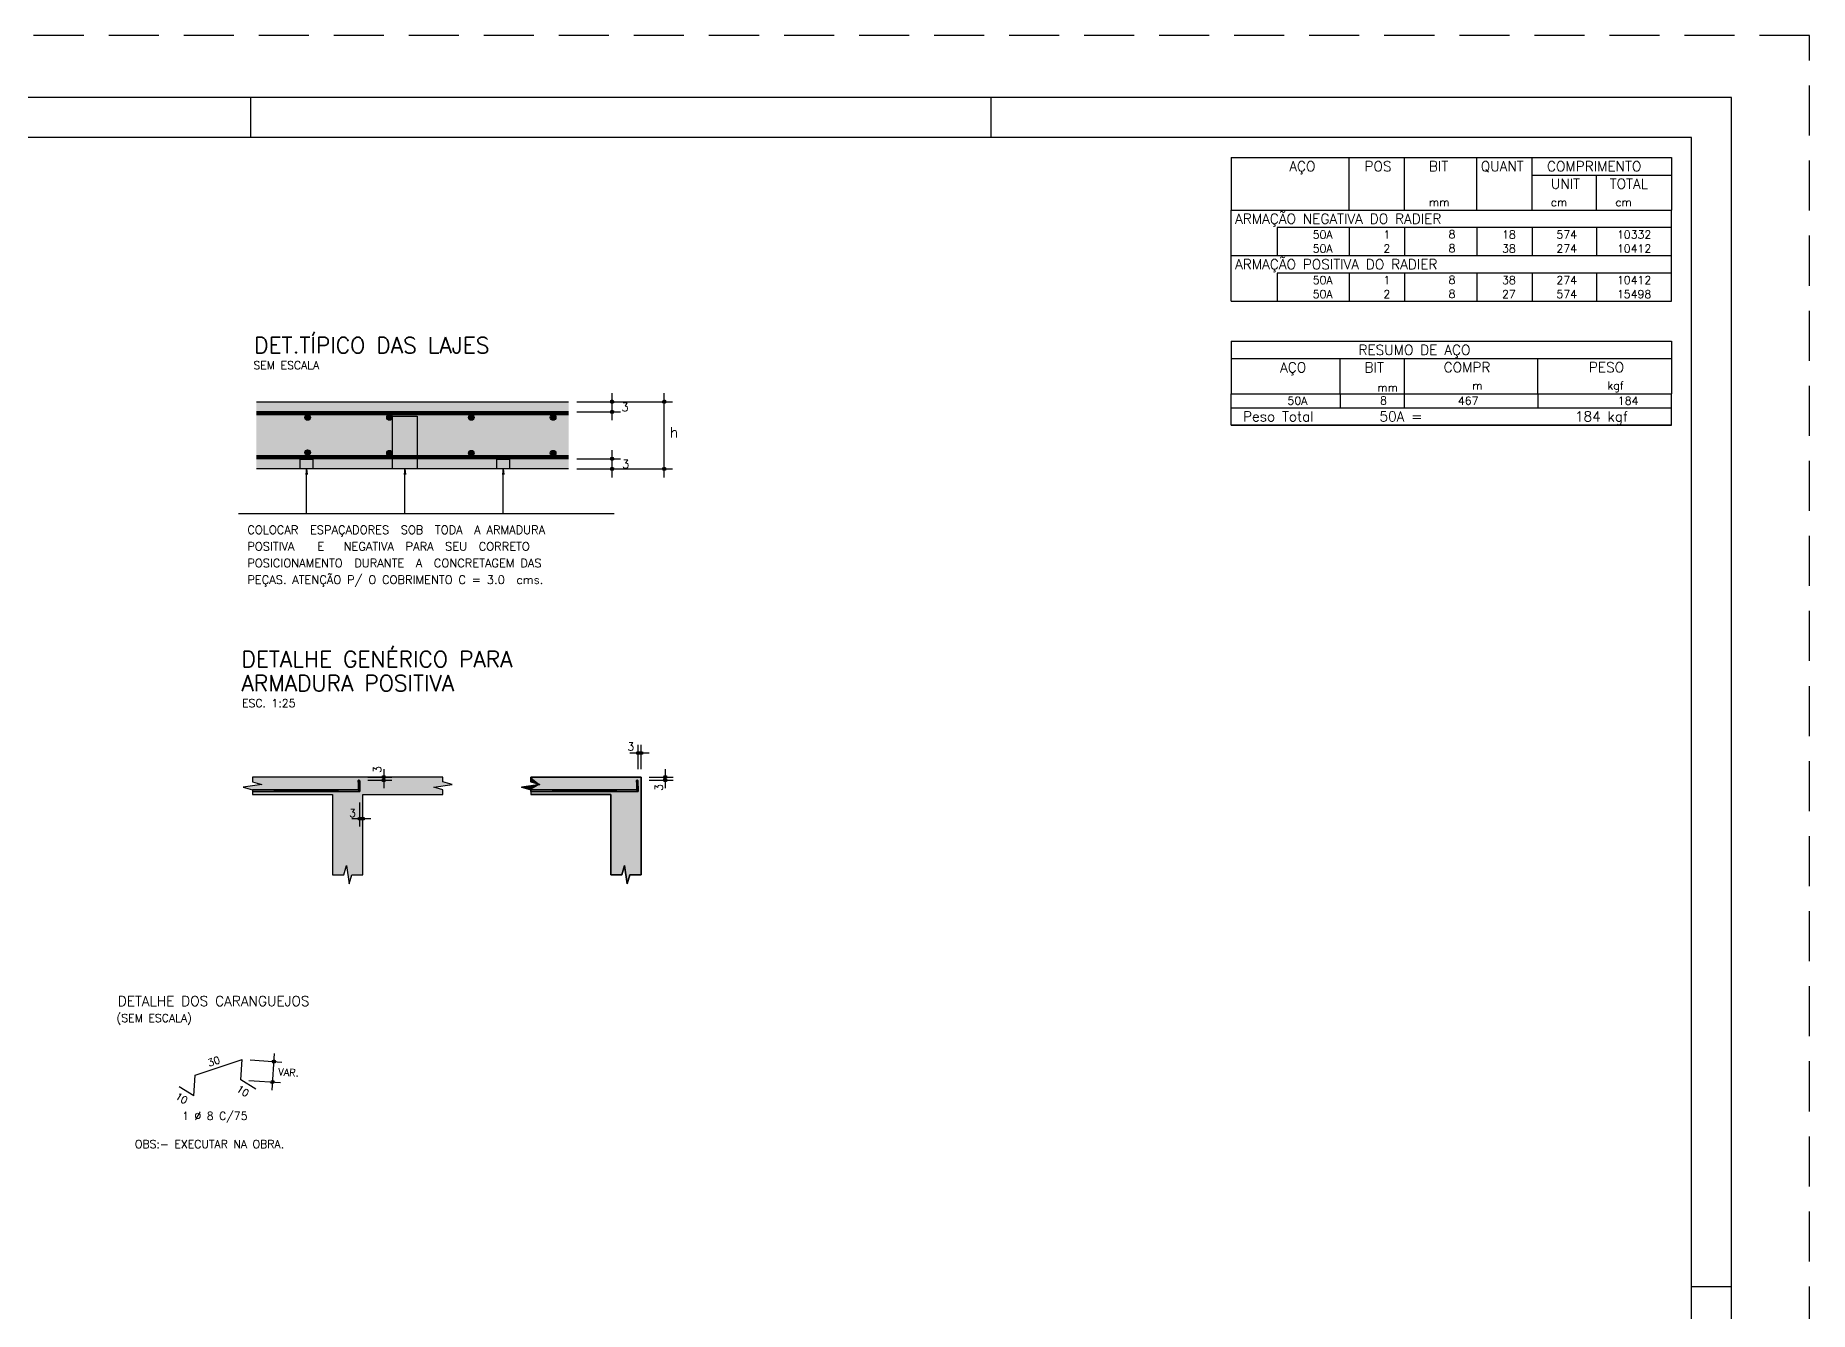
# Model space of a CAD drawing. Extents: x -1.9 to 86, y -1.6 to 60.9.
# Drawn here: x 41.72 to 86.05, y 29.07 to 60.95 of the extents above; entities that cross this region are included whole.
import ezdxf

# ---------------------------------------------------------------- set-up
doc = ezdxf.new("R2010")
doc.units = 0
doc.header["$LTSCALE"] = 0.5
doc.header["$MEASUREMENT"] = 0
doc.linetypes.add('HIDDEN', pattern=[0.375, 0.25, -0.125])
doc.layers.get('0').update_dxf_attribs({"linetype": 'CONTINUOUS'})
doc.layers.get('Defpoints').update_dxf_attribs({"linetype": 'CONTINUOUS'})
for name, color, linetype in [('ARQ_FOLHA', 7, 'CONTINUOUS'), ('PENA_01', 1, 'CONTINUOUS'), ('PENA_02', 2, 'CONTINUOUS'), ('PENA_03', 3, 'CONTINUOUS'), ('PENA_04', 4, 'CONTINUOUS'), ('PENA_05', 5, 'CONTINUOUS'), ('PENA_10', 253, 'CONTINUOUS')]:
    doc.layers.add(name, color=color, linetype=linetype)
doc.styles.get("Standard").update_dxf_attribs({"font": 'ROMANS.SHX'})

# ---------------------------------------------------------------- blocks, each defined once
blk = doc.blocks.new('FOLHA A1 - 841 X 594')
at = {"layer": 'ARQ_FOLHA', "color": 1}
for p, q in [((-370, 584), (-370, 594)), ((-185, 584), (-185, 594)), ((-10, 297), (0, 297))]:
    blk.add_line(p, q, dxfattribs=at)
for points in [[(-841, 0), (0, 0), (0, 594), (-841, 594)], [(-816, 10), (-10, 10), (-10, 584), (-816, 584)]]:
    blk.add_lwpolyline(points, close=True, dxfattribs=at)
at = {"layer": 'Defpoints', "color": 8, "linetype": 'HIDDEN', "ltscale": 100}
blk.add_lwpolyline([(-860.5, 609.5), (-860.5, -15.5), (19.5, -15.5), (19.5, 609.5)], close=True, dxfattribs=at)
blk = doc.blocks.new('*U24')
blk.add_blockref('FOLHA A1 - 841 X 594', (0, 0))

msp = doc.modelspace()

# ---------------------------------------------------------------- linework, layer by layer
at = {"layer": 'PENA_01', "linetype": 'Continuous'}
for p, q in [((56.12873, 51.33697), (56.12873, 52.01268)), ((57.43219, 49.91268), (57.43219, 52.01268)), ((55.25158, 51.80268), (56.33873, 51.80268)), ((55.25158, 51.54697), (56.33873, 51.54697)), ((55.46158, 51.80268), (57.64219, 51.80268)), ((56.12873, 49.91268), (56.12873, 50.58838)), ((55.25158, 50.37838), (56.33873, 50.37838)), ((55.25158, 50.12268), (56.33873, 50.12268)), ((55.46158, 50.12268), (57.64219, 50.12268)), ((56.57617, 43.02675), (57.05617, 43.02675)), ((56.77617, 42.62675), (56.77617, 43.22675)), ((56.85617, 42.62675), (56.85617, 43.22675)), ((50.42218, 42.62675), (50.42218, 42.14675)), ((57.45617, 42.62675), (57.45617, 42.14675)), ((50.02218, 42.42675), (50.62218, 42.42675)), ((50.02218, 42.34675), (50.62218, 42.34675)), ((57.05617, 42.42675), (57.65617, 42.42675)), ((57.05617, 42.34675), (57.65617, 42.34675)), ((49.82218, 41.18675), (49.82218, 41.78675)), ((49.90218, 41.18675), (49.90218, 41.78675)), ((49.62218, 41.38675), (50.10218, 41.38675)), ((47.63181, 34.60711), (47.69158, 35.51864)), ((47.08644, 35.35789), (47.87806, 35.30598)), ((47.05284, 34.8455), (47.84446, 34.79359))]:
    msp.add_line(p, q, dxfattribs=at)
for points in [[(48.49411, 49.00583), (48.49411, 50.12268), (48.51239, 49.98388), (48.49411, 50.12268), (48.47584, 49.98388)], [(50.95106, 49.00583), (50.95106, 50.12268), (50.96933, 49.98388), (50.95106, 50.12268), (50.93278, 49.98388)], [(53.408, 49.00583), (53.408, 50.12268), (53.42627, 49.98388), (53.408, 50.12268), (53.38973, 49.98388)]]:
    msp.add_lwpolyline(points, dxfattribs=at)
at = {"layer": 'PENA_02', "linetype": 'Continuous'}
for p, q in [((71.6, 57.9025), (71.6, 56.59)), ((71.6, 57.9025), (82.6, 57.9025)), ((74.55, 56.59), (74.55, 57.9025)), ((75.93, 56.59), (75.93, 57.9025)), ((77.74, 56.59), (77.74, 57.9025)), ((79.12, 56.59), (79.12, 57.9025)), ((82.6, 57.9025), (82.6, 56.59)), ((79.12, 57.465), (82.6, 57.465)), ((80.73, 56.59), (80.73, 57.465)), ((71.6, 56.59), (82.6, 56.59)), ((71.6, 56.1525), (71.6, 56.59)), ((71.6, 56.59), (82.6, 56.59)), ((82.6, 56.1525), (82.6, 56.59)), ((71.6, 55.8025), (71.6, 56.1525)), ((82.6, 56.1525), (72.75, 56.1525)), ((72.75, 56.1525), (72.75, 55.8025)), ((74.55, 56.1525), (74.55, 55.8025)), ((75.93, 56.1525), (75.93, 55.8025)), ((77.74, 56.1525), (77.74, 55.8025)), ((79.12, 56.1525), (79.12, 55.8025)), ((80.73, 56.1525), (80.73, 55.8025)), ((82.6, 55.8025), (82.6, 56.1525)), ((71.6, 55.4525), (71.6, 55.8025)), ((71.6, 55.015), (71.6, 55.4525)), ((71.6, 55.4525), (82.6, 55.4525)), ((72.75, 55.8025), (72.75, 55.4525)), ((74.55, 55.8025), (74.55, 55.4525)), ((75.93, 55.8025), (75.93, 55.4525)), ((77.74, 55.8025), (77.74, 55.4525)), ((79.12, 55.8025), (79.12, 55.4525)), ((80.73, 55.8025), (80.73, 55.4525)), ((82.6, 55.4525), (82.6, 55.8025)), ((82.6, 55.015), (82.6, 55.4525)), ((71.6, 54.665), (71.6, 55.015)), ((82.6, 55.015), (72.75, 55.015)), ((72.75, 55.015), (72.75, 54.665)), ((74.55, 55.015), (74.55, 54.665)), ((75.93, 55.015), (75.93, 54.665)), ((77.74, 55.015), (77.74, 54.665)), ((79.12, 55.015), (79.12, 54.665)), ((80.73, 55.015), (80.73, 54.665)), ((82.6, 54.665), (82.6, 55.015)), ((71.6, 54.315), (71.6, 54.665)), ((72.75, 54.665), (72.75, 54.315)), ((74.55, 54.665), (74.55, 54.315)), ((75.93, 54.665), (75.93, 54.315)), ((77.74, 54.665), (77.74, 54.315)), ((79.12, 54.665), (79.12, 54.315)), ((80.73, 54.665), (80.73, 54.315)), ((82.6, 54.315), (82.6, 54.665)), ((71.6, 54.315), (82.6, 54.315)), ((71.6, 53.315), (71.6, 52.0025)), ((71.6, 53.315), (82.6, 53.315)), ((82.6, 53.315), (82.6, 52.0025)), ((71.6, 52.8775), (82.6, 52.8775)), ((74.32, 52.0025), (74.32, 52.8775)), ((75.93, 52.0025), (75.93, 52.8775)), ((79.265, 52.0025), (79.265, 52.8775)), ((71.6, 52.0025), (82.6, 52.0025)), ((71.6, 51.6525), (71.6, 52.0025)), ((74.32, 52.0025), (74.32, 51.6525)), ((75.93, 51.6525), (75.93, 52.0025)), ((79.265, 52.0025), (79.265, 51.6525)), ((82.6, 51.6525), (82.6, 52.0025)), ((71.6, 51.6525), (82.6, 51.6525)), ((71.6, 51.215), (71.6, 51.6525)), ((71.6, 51.6525), (82.6, 51.6525)), ((82.6, 51.215), (82.6, 51.6525)), ((82.6, 51.215), (71.6, 51.215)), ((71.6, 51.215), (82.6, 51.215))]:
    msp.add_line(p, q, dxfattribs=at)
for centre, radius in [((56.12873, 51.80268), 0.042), ((56.12873, 51.54697), 0.042), ((56.12873, 51.80268), 0.021), ((56.12873, 51.54697), 0.021), ((57.43219, 51.80268), 0.042), ((57.43219, 51.80268), 0.021), ((56.12873, 50.37838), 0.042), ((56.12873, 50.12268), 0.042), ((56.12873, 50.37838), 0.021), ((56.12873, 50.12268), 0.021), ((57.43219, 50.12268), 0.042), ((57.43219, 50.12268), 0.021), ((56.77617, 43.02675), 0.04), ((56.77617, 43.02675), 0.02), ((56.85617, 43.02675), 0.04), ((56.85617, 43.02675), 0.02), ((50.42218, 42.42675), 0.04), ((50.42218, 42.34675), 0.04), ((50.42218, 42.42675), 0.02), ((50.42218, 42.34675), 0.02), ((57.45617, 42.42675), 0.04), ((57.45617, 42.34675), 0.04), ((57.45617, 42.42675), 0.02), ((57.45617, 42.34675), 0.02), ((49.82218, 41.38675), 0.04), ((49.82218, 41.38675), 0.02), ((49.90218, 41.38675), 0.04), ((49.90218, 41.38675), 0.02), ((47.67849, 35.31907), 0.04), ((47.67849, 35.31907), 0.02), ((47.64489, 34.80668), 0.04), ((47.64489, 34.80668), 0.02)]:
    msp.add_circle(centre, radius, dxfattribs=at)
at = {"layer": 'PENA_03', "linetype": 'Continuous'}
for p, q in [((47.24128, 51.80268), (55.04158, 51.80268)), ((55.04158, 51.54697), (47.24128, 51.54697)), ((55.04158, 51.53297), (47.24128, 51.53297)), ((55.04158, 51.51897), (47.24128, 51.51897)), ((55.04158, 51.50497), (47.24128, 51.50497)), ((55.04158, 51.49097), (47.24128, 51.49097)), ((55.04158, 51.47697), (47.24128, 51.47697)), ((48.45215, 51.39618), (48.53206, 51.4761)), ((48.46342, 51.36786), (48.5605, 51.46494)), ((48.46517, 51.44881), (48.47979, 51.46342)), ((48.48347, 51.3483), (48.58002, 51.44487)), ((50.49682, 51.39618), (50.57674, 51.4761)), ((50.50809, 51.36786), (50.60517, 51.46494)), ((50.50985, 51.44881), (50.52446, 51.46342)), ((50.52814, 51.3483), (50.6247, 51.44487)), ((52.5415, 51.39618), (52.62141, 51.4761)), ((52.55276, 51.36786), (52.64985, 51.46494)), ((52.55452, 51.44881), (52.56913, 51.46342)), ((52.57281, 51.3483), (52.66937, 51.44487)), ((54.58617, 51.39618), (54.66608, 51.4761)), ((54.59744, 51.36786), (54.69452, 51.46494)), ((54.59919, 51.44881), (54.61381, 51.46342)), ((54.61749, 51.3483), (54.71404, 51.44487)), ((48.51255, 51.33779), (48.59061, 51.41585)), ((50.55722, 51.33779), (50.63528, 51.41585)), ((52.60189, 51.33779), (52.67995, 51.41585)), ((54.64657, 51.33779), (54.72463, 51.41585)), ((48.45215, 50.51895), (48.53206, 50.59887)), ((48.46342, 50.49063), (48.5605, 50.58771)), ((48.46517, 50.57158), (48.47979, 50.58619)), ((48.48347, 50.47108), (48.58002, 50.56764)), ((48.51255, 50.46056), (48.59061, 50.53862)), ((50.49682, 50.5047), (50.57674, 50.58462)), ((50.50809, 50.47638), (50.60517, 50.57346)), ((50.50985, 50.55733), (50.52446, 50.57194)), ((50.52814, 50.45682), (50.6247, 50.55339)), ((52.5415, 50.5047), (52.62141, 50.58462)), ((52.55276, 50.47638), (52.64985, 50.57346)), ((52.55452, 50.55733), (52.56913, 50.57194)), ((52.57281, 50.45682), (52.66937, 50.55339)), ((54.58617, 50.5047), (54.66608, 50.58462)), ((54.59744, 50.47638), (54.69452, 50.57346)), ((54.59919, 50.55733), (54.61381, 50.57194)), ((54.61749, 50.45682), (54.71404, 50.55339)), ((55.04158, 50.44838), (47.24128, 50.44838)), ((55.04158, 50.43438), (47.24128, 50.43438)), ((55.04158, 50.42038), (47.24128, 50.42038)), ((55.04158, 50.40638), (47.24128, 50.40638)), ((55.04158, 50.39238), (47.24128, 50.39238)), ((55.04158, 50.37838), (47.24128, 50.37838)), ((55.04158, 50.12268), (47.24128, 50.12268)), ((50.55722, 50.44631), (50.63528, 50.52437)), ((52.60189, 50.44631), (52.67995, 50.52437)), ((54.64657, 50.44631), (54.72463, 50.52437)), ((46.78963, 49.00583), (56.18134, 49.00583)), ((49.78218, 42.3264), (49.78218, 42.1064)), ((49.82218, 42.0664), (49.82218, 42.3264)), ((56.73617, 42.3264), (56.73617, 42.1064)), ((56.85617, 42.42675), (56.77617, 42.42675)), ((56.77617, 42.42675), (56.77617, 42.42675)), ((56.77617, 42.0664), (56.77617, 42.3264)), ((56.85617, 42.42675), (56.85617, 42.34675)), ((56.85617, 42.42675), (56.85617, 42.42675)), ((56.85617, 42.42675), (56.85617, 42.42675)), ((56.85617, 42.34675), (56.85617, 42.34675)), ((47.14218, 42.10675), (47.14218, 42.06675)), ((49.78218, 42.1064), (47.14218, 42.10675)), ((47.14218, 42.06675), (49.82218, 42.0664)), ((48.38218, 42.06675), (48.38218, 42.06675)), ((56.73617, 42.1064), (54.09617, 42.10675)), ((54.09617, 42.10675), (54.09617, 41.98675)), ((54.09617, 42.10675), (54.09617, 41.98675)), ((54.09617, 42.10675), (54.09617, 41.98675)), ((54.09617, 42.10675), (54.09617, 41.98675)), ((54.09617, 42.10675), (54.09617, 41.98675)), ((54.09617, 42.10675), (54.09617, 41.98675)), ((54.09617, 42.10675), (54.09617, 41.98675)), ((54.09617, 42.10675), (54.09617, 41.98675)), ((54.09617, 42.10675), (54.09617, 41.98675)), ((54.09617, 42.10675), (54.09617, 41.98675)), ((54.09617, 42.10675), (54.09617, 41.98675)), ((54.09617, 42.10675), (54.09617, 41.98675)), ((54.09617, 42.06675), (56.77617, 42.0664))]:
    msp.add_line(p, q, dxfattribs=at)
for points in [[(50.64027, 51.43723), (51.26184, 51.43723), (51.26184, 50.12268), (50.64027, 50.12268), (50.64027, 51.43723)], [(48.33344, 50.36259), (48.65479, 50.36259), (48.65479, 50.12268), (48.33344, 50.12268), (48.33344, 50.36259)], [(53.24733, 50.36259), (53.56867, 50.36259), (53.56867, 50.12268), (53.24733, 50.12268), (53.24733, 50.36259)], [(49.90218, 41.98675), (51.90218, 41.98675), (51.90218, 42.10675), (51.67124, 42.17342), (52.13312, 42.24008), (51.90218, 42.30675), (51.90218, 42.42675), (47.14218, 42.42675), (47.14218, 42.30675), (47.37312, 42.24008), (46.91124, 42.17342), (47.14218, 42.10675), (47.14218, 41.98675), (49.14218, 41.98675), (49.14218, 39.98675), (49.42218, 39.98675), (49.48884, 40.21769), (49.55551, 39.75581), (49.62218, 39.98675), (49.90218, 39.98675), (49.90218, 41.98675)], [(49.82218, 42.0664), (49.82218, 42.3264), (49.82174, 42.33056), (49.82045, 42.33453), (49.81836, 42.33815), (49.81556, 42.34126), (49.81218, 42.34372), (49.80836, 42.34542), (49.80427, 42.34629), (49.80009, 42.34629), (49.796, 42.34542), (49.79218, 42.34372), (49.7888, 42.34126), (49.786, 42.33815), (49.78391, 42.33453), (49.78262, 42.33056), (49.78218, 42.3264), (49.78218, 42.1064), (47.14218, 42.10675), (47.14218, 42.06675), (49.82218, 42.0664)], [(49.82218, 42.0664), (49.78262, 42.33056), (49.78218, 42.3264), (49.82218, 42.0664)], [(49.82218, 42.0664), (49.78218, 42.3264), (49.78218, 42.1064), (49.82218, 42.0664)], [(49.82218, 42.0664), (49.78391, 42.33453), (49.78262, 42.33056), (49.82218, 42.0664)], [(49.82218, 42.0664), (49.786, 42.33815), (49.78391, 42.33453), (49.82218, 42.0664)], [(49.82218, 42.0664), (49.7888, 42.34126), (49.786, 42.33815), (49.82218, 42.0664)], [(49.82218, 42.0664), (49.79218, 42.34372), (49.7888, 42.34126), (49.82218, 42.0664)], [(49.82218, 42.0664), (49.796, 42.34542), (49.79218, 42.34372), (49.82218, 42.0664)], [(49.82218, 42.0664), (49.80009, 42.34629), (49.796, 42.34542), (49.82218, 42.0664)], [(49.82218, 42.0664), (49.80427, 42.34629), (49.80009, 42.34629), (49.82218, 42.0664)], [(49.82218, 42.0664), (49.80836, 42.34542), (49.80427, 42.34629), (49.82218, 42.0664)], [(49.82218, 42.0664), (49.81218, 42.34372), (49.80836, 42.34542), (49.82218, 42.0664)], [(49.82218, 42.0664), (49.81556, 42.34126), (49.81218, 42.34372), (49.82218, 42.0664)], [(49.82218, 42.0664), (49.81836, 42.33815), (49.81556, 42.34126), (49.82218, 42.0664)], [(49.82218, 42.0664), (49.82045, 42.33453), (49.81836, 42.33815), (49.82218, 42.0664)], [(49.82218, 42.0664), (49.82174, 42.33056), (49.82045, 42.33453), (49.82218, 42.0664)], [(49.82218, 42.0664), (49.82218, 42.3264), (49.82174, 42.33056), (49.82218, 42.0664)], [(54.09617, 41.98675), (56.09617, 41.98675), (56.09617, 39.98675), (56.37617, 39.98675), (56.44283, 40.21769), (56.5095, 39.75581), (56.57617, 39.98675), (56.85617, 39.98675), (56.85617, 42.42675), (54.09617, 42.42675), (54.09617, 42.30675), (54.32711, 42.24008), (53.86523, 42.17342), (54.09618, 42.10675), (54.09617, 41.98675)], [(54.09617, 42.10675), (53.86523, 42.17342), (54.32711, 42.24008), (54.09617, 42.30675), (54.09617, 42.42675), (56.85617, 42.42675), (56.85617, 39.98675), (56.57617, 39.98675), (56.5095, 39.75581), (56.44283, 40.21769), (56.37617, 39.98675), (56.09617, 39.98675), (56.09617, 41.98675), (54.09617, 41.98675)], [(56.77617, 42.0664), (56.77617, 42.3264), (56.77573, 42.33056), (56.77444, 42.33453), (56.77235, 42.33815), (56.76955, 42.34126), (56.76617, 42.34372), (56.76235, 42.34542), (56.75826, 42.34629), (56.75408, 42.34629), (56.74999, 42.34542), (56.74617, 42.34372), (56.74278, 42.34126), (56.73999, 42.33815), (56.7379, 42.33453), (56.7366, 42.33056), (56.73617, 42.3264), (56.73617, 42.1064), (54.09617, 42.10675), (54.09617, 42.06675), (56.77617, 42.0664)], [(56.77617, 42.0664), (56.7366, 42.33056), (56.73617, 42.3264), (56.77617, 42.0664)], [(56.77617, 42.0664), (56.73617, 42.3264), (56.73617, 42.1064), (56.77617, 42.0664)], [(56.77617, 42.0664), (56.7379, 42.33453), (56.7366, 42.33056), (56.77617, 42.0664)], [(56.77617, 42.0664), (56.73999, 42.33815), (56.7379, 42.33453), (56.77617, 42.0664)], [(56.77617, 42.0664), (56.74278, 42.34126), (56.73999, 42.33815), (56.77617, 42.0664)], [(56.77617, 42.0664), (56.74617, 42.34372), (56.74278, 42.34126), (56.77617, 42.0664)], [(56.77617, 42.0664), (56.74999, 42.34542), (56.74617, 42.34372), (56.77617, 42.0664)], [(56.77617, 42.0664), (56.75408, 42.34629), (56.74999, 42.34542), (56.77617, 42.0664)], [(56.77617, 42.0664), (56.75826, 42.34629), (56.75408, 42.34629), (56.77617, 42.0664)], [(56.77617, 42.0664), (56.76235, 42.34542), (56.75826, 42.34629), (56.77617, 42.0664)], [(56.77617, 42.0664), (56.76617, 42.34372), (56.76235, 42.34542), (56.77617, 42.0664)], [(56.77617, 42.0664), (56.76955, 42.34126), (56.76617, 42.34372), (56.77617, 42.0664)], [(56.77617, 42.0664), (56.77235, 42.33815), (56.76955, 42.34126), (56.77617, 42.0664)], [(56.77617, 42.0664), (56.77444, 42.33453), (56.77235, 42.33815), (56.77617, 42.0664)], [(56.77617, 42.0664), (56.77573, 42.33056), (56.77444, 42.33453), (56.77617, 42.0664)], [(56.77617, 42.0664), (56.77617, 42.3264), (56.77573, 42.33056), (56.77617, 42.0664)], [(49.82218, 42.0664), (47.14218, 42.10675), (47.14218, 42.06675), (49.82218, 42.0664)], [(49.82218, 42.0664), (49.78218, 42.1064), (47.14218, 42.10675), (49.82218, 42.0664)], [(54.09617, 42.06675), (54.09618, 42.10675)], [(56.77617, 42.0664), (54.09617, 42.10675), (54.09617, 42.06675), (56.77617, 42.0664)], [(56.77617, 42.0664), (56.73617, 42.1064), (54.09617, 42.10675), (56.77617, 42.0664)]]:
    msp.add_lwpolyline(points, dxfattribs=at)
for centre in [(48.52121, 51.40709), (50.56588, 51.40709), (52.61055, 51.40709), (54.65523, 51.40709), (48.52121, 50.52986), (50.56588, 50.51561), (52.61055, 50.51561), (54.65523, 50.51561)]:
    msp.add_circle(centre, 0.07, dxfattribs=at)
for points in [[(49.82218, 42.0664), (49.78262, 42.33056), (49.78218, 42.3264)], [(49.82218, 42.0664), (49.78218, 42.3264), (49.78218, 42.1064)], [(49.82218, 42.0664), (49.78218, 42.3264), (49.82218, 42.0664)], [(49.82218, 42.0664), (49.78391, 42.33453), (49.78262, 42.33056)], [(49.82218, 42.0664), (49.78262, 42.33056), (49.82218, 42.0664)], [(49.82218, 42.0664), (49.786, 42.33815), (49.78391, 42.33453)], [(49.82218, 42.0664), (49.78391, 42.33453), (49.82218, 42.0664)], [(49.82218, 42.0664), (49.7888, 42.34126), (49.786, 42.33815)], [(49.82218, 42.0664), (49.786, 42.33815), (49.82218, 42.0664)], [(49.82218, 42.0664), (49.79218, 42.34372), (49.7888, 42.34126)], [(49.82218, 42.0664), (49.7888, 42.34126), (49.82218, 42.0664)], [(49.82218, 42.0664), (49.796, 42.34542), (49.79218, 42.34372)], [(49.82218, 42.0664), (49.79218, 42.34372), (49.82218, 42.0664)], [(49.82218, 42.0664), (49.80009, 42.34629), (49.796, 42.34542)], [(49.82218, 42.0664), (49.796, 42.34542), (49.82218, 42.0664)], [(49.82218, 42.0664), (49.80427, 42.34629), (49.80009, 42.34629)], [(49.82218, 42.0664), (49.80009, 42.34629), (49.82218, 42.0664)], [(49.82218, 42.0664), (49.80836, 42.34542), (49.80427, 42.34629)], [(49.82218, 42.0664), (49.80427, 42.34629), (49.82218, 42.0664)], [(49.82218, 42.0664), (49.81218, 42.34372), (49.80836, 42.34542)], [(49.82218, 42.0664), (49.80836, 42.34542), (49.82218, 42.0664)], [(49.82218, 42.0664), (49.81556, 42.34126), (49.81218, 42.34372)], [(49.82218, 42.0664), (49.81218, 42.34372), (49.82218, 42.0664)], [(49.82218, 42.0664), (49.81836, 42.33815), (49.81556, 42.34126)], [(49.82218, 42.0664), (49.81556, 42.34126), (49.82218, 42.0664)], [(49.82218, 42.0664), (49.82045, 42.33453), (49.81836, 42.33815)], [(49.82218, 42.0664), (49.81836, 42.33815), (49.82218, 42.0664)], [(49.82218, 42.0664), (49.82174, 42.33056), (49.82045, 42.33453)], [(49.82218, 42.0664), (49.82045, 42.33453), (49.82218, 42.0664)], [(49.82218, 42.0664), (49.82218, 42.3264), (49.82174, 42.33056)], [(49.82218, 42.0664), (49.82174, 42.33056), (49.82218, 42.0664)], [(56.77617, 42.0664), (56.7366, 42.33056), (56.73617, 42.3264)], [(56.77617, 42.0664), (56.73617, 42.3264), (56.73617, 42.1064)], [(56.77617, 42.0664), (56.73617, 42.3264), (56.77617, 42.0664)], [(56.77617, 42.0664), (56.7379, 42.33453), (56.7366, 42.33056)], [(56.77617, 42.0664), (56.7366, 42.33056), (56.77617, 42.0664)], [(56.77617, 42.0664), (56.73999, 42.33815), (56.7379, 42.33453)], [(56.77617, 42.0664), (56.7379, 42.33453), (56.77617, 42.0664)], [(56.77617, 42.0664), (56.74278, 42.34126), (56.73999, 42.33815)], [(56.77617, 42.0664), (56.73999, 42.33815), (56.77617, 42.0664)], [(56.77617, 42.0664), (56.74617, 42.34372), (56.74278, 42.34126)], [(56.77617, 42.0664), (56.74278, 42.34126), (56.77617, 42.0664)], [(56.77617, 42.0664), (56.74999, 42.34542), (56.74617, 42.34372)], [(56.77617, 42.0664), (56.74617, 42.34372), (56.77617, 42.0664)], [(56.77617, 42.0664), (56.75408, 42.34629), (56.74999, 42.34542)], [(56.77617, 42.0664), (56.74999, 42.34542), (56.77617, 42.0664)], [(56.77617, 42.0664), (56.75826, 42.34629), (56.75408, 42.34629)], [(56.77617, 42.0664), (56.75408, 42.34629), (56.77617, 42.0664)], [(56.77617, 42.0664), (56.76235, 42.34542), (56.75826, 42.34629)], [(56.77617, 42.0664), (56.75826, 42.34629), (56.77617, 42.0664)], [(56.77617, 42.0664), (56.76617, 42.34372), (56.76235, 42.34542)], [(56.77617, 42.0664), (56.76235, 42.34542), (56.77617, 42.0664)], [(56.77617, 42.0664), (56.76955, 42.34126), (56.76617, 42.34372)], [(56.77617, 42.0664), (56.76617, 42.34372), (56.77617, 42.0664)], [(56.77617, 42.0664), (56.77235, 42.33815), (56.76955, 42.34126)], [(56.77617, 42.0664), (56.76955, 42.34126), (56.77617, 42.0664)], [(56.77617, 42.0664), (56.77444, 42.33453), (56.77235, 42.33815)], [(56.77617, 42.0664), (56.77235, 42.33815), (56.77617, 42.0664)], [(56.77617, 42.0664), (56.77573, 42.33056), (56.77444, 42.33453)], [(56.77617, 42.0664), (56.77444, 42.33453), (56.77617, 42.0664)], [(56.77617, 42.0664), (56.77617, 42.3264), (56.77573, 42.33056)], [(56.77617, 42.0664), (56.77573, 42.33056), (56.77617, 42.0664)], [(49.82218, 42.0664), (47.14218, 42.10675), (47.14218, 42.06675)], [(49.82218, 42.0664), (49.78218, 42.1064), (47.14218, 42.10675)], [(49.82218, 42.0664), (47.14218, 42.10675), (49.82218, 42.0664)], [(49.82218, 42.0664), (47.14218, 42.06675), (49.82218, 42.0664)], [(49.82218, 42.0664), (49.78218, 42.1064), (49.82218, 42.0664)], [(56.77617, 42.0664), (54.09617, 42.10675), (54.09617, 42.06675)], [(56.77617, 42.0664), (56.73617, 42.1064), (54.09617, 42.10675)], [(56.77617, 42.0664), (54.09617, 42.10675), (56.77617, 42.0664)], [(56.77617, 42.0664), (54.09617, 42.06675), (56.77617, 42.0664)], [(56.77617, 42.0664), (56.73617, 42.1064), (56.77617, 42.0664)]]:
    msp.add_solid(points, dxfattribs=at)
at = {"layer": 'PENA_05', "linetype": 'Continuous'}
for p, q in [((45.71089, 34.97619), (46.88686, 35.37098)), ((46.85327, 34.85859), (46.88686, 35.37098)), ((45.67729, 34.4638), (45.3077, 34.69059)), ((45.67729, 34.4638), (45.71089, 34.97619)), ((47.22286, 34.63179), (46.85327, 34.85859))]:
    msp.add_line(p, q, dxfattribs=at)
at = {"layer": 'PENA_10', "linetype": 'Continuous'}
for points in [[(55.04158, 50.12268), (47.24128, 50.12268), (47.24128, 51.80268)], [(55.04158, 50.12268), (47.24128, 51.80268), (55.04158, 51.80268)], [(55.04158, 50.12268), (55.04158, 51.80268), (55.04158, 50.12268)], [(49.90218, 41.98675), (47.37312, 42.24008), (46.91124, 42.17342)], [(49.90218, 41.98675), (46.91124, 42.17342), (47.14218, 42.10675)], [(49.90218, 41.98675), (51.90218, 42.42675), (47.14218, 42.42675)], [(49.90218, 41.98675), (47.14218, 42.42675), (47.14218, 42.30675)], [(49.90218, 41.98675), (47.14218, 42.30675), (47.37312, 42.24008)], [(49.90218, 41.98675), (51.90218, 42.30675), (51.90218, 42.42675)], [(49.90218, 41.98675), (52.13312, 42.24008), (51.90218, 42.30675)], [(49.90218, 41.98675), (51.67124, 42.17342), (52.13312, 42.24008)], [(49.90218, 41.98675), (51.90218, 42.10675), (51.67124, 42.17342)], [(54.32711, 42.24008), (53.86523, 42.17342), (54.09618, 42.10675)], [(54.32711, 42.24008), (56.85617, 42.42675), (54.09617, 42.42675)], [(54.32711, 42.24008), (54.09617, 42.42675), (54.09617, 42.30675)], [(54.32711, 42.24008), (54.09618, 42.10675), (56.09617, 41.98675)], [(54.32711, 42.24008), (56.09617, 41.98675), (56.85617, 42.42675)], [(56.85617, 42.42675), (56.09617, 41.98675), (56.37617, 39.98675)], [(56.85617, 42.42675), (56.37617, 39.98675), (56.44283, 40.21769)], [(56.85617, 42.42675), (56.44283, 40.21769), (56.5095, 39.75581)], [(56.85617, 42.42675), (56.5095, 39.75581), (56.57617, 39.98675)], [(56.85617, 42.42675), (56.57617, 39.98675), (56.85617, 39.98675)], [(49.90218, 41.98675), (47.14218, 42.10675), (47.14218, 41.98675)], [(49.90218, 41.98675), (47.14218, 41.98675), (49.14218, 41.98675)], [(49.90218, 41.98675), (49.14218, 41.98675), (49.14218, 39.98675)], [(49.90218, 41.98675), (49.14218, 39.98675), (49.42218, 39.98675)], [(49.90218, 41.98675), (49.42218, 39.98675), (49.48884, 40.21769)], [(49.90218, 41.98675), (49.48884, 40.21769), (49.55551, 39.75581)], [(49.90218, 41.98675), (49.55551, 39.75581), (49.62218, 39.98675)], [(49.90218, 41.98675), (49.62218, 39.98675), (49.90218, 39.98675)], [(49.90218, 41.98675), (51.90218, 41.98675), (51.90218, 42.10675)], [(49.90218, 41.98675), (49.90218, 39.98675), (49.90218, 41.98675)], [(56.09617, 41.98675), (54.09618, 42.10675), (54.09617, 41.98675)], [(56.37617, 39.98675), (56.09617, 41.98675), (56.09617, 39.98675)]]:
    msp.add_solid(points, dxfattribs=at)

# ---------------------------------------------------------------- block references
at = {"xscale": 0.09999999999999938, "yscale": 0.09999999999999938, "zscale": 0.09999999999999938}
msp.add_blockref('*U24', (84.1, 0), dxfattribs=at)

# ---------------------------------------------------------------- texts
at = {"layer": 'PENA_01', "linetype": 'Continuous'}
for s, rotation, p in [('30', 18.558, (46.05873, 35.18945)), ('VAR.', 356.248, (47.77852, 34.97484)), ('10', 328.465, (46.72379, 34.58675)), ('10', 328.465, (45.19277, 34.40663))]:
    msp.add_text(s, height=0.18, rotation=rotation, dxfattribs=at).set_placement(p)
msp.add_text('1 %%c 8 C/75', height=0.2, dxfattribs=at).set_placement((45.38245, 33.86178))
at = {"layer": 'PENA_02', "linetype": 'Continuous'}
for s, height, p in [('AÇO', 0.25, (73.04958, 57.55875)), ('POS', 0.25, (74.93, 57.55875)), ('BIT', 0.25, (76.54, 57.55875)), ('QUANT', 0.25, (77.83649, 57.55875)), ('COMPRIMENTO', 0.25, (79.48947, 57.55875)), ('UNIT', 0.25, (79.58685, 57.12125)), ('TOTAL', 0.25, (81.05931, 57.12125)), ('mm', 0.2, (76.54, 56.68375)), ('cm', 0.2, (79.58685, 56.68375)), ('cm', 0.2, (81.19685, 56.68375)), ('ARMAÇÃO NEGATIVA DO RADIER', 0.25, (71.6958, 56.24625)), ('     50A', 0.2, (72.88966, 55.8775)), ('  1', 0.2, (75.13, 55.8775)), ('      8', 0.2, (76.13654, 55.88354)), ('   18', 0.2, (77.92, 55.8775)), ('    574', 0.2, (79.13, 55.8775)), ('  10332', 0.2, (80.96362, 55.8775)), ('ARMAÇÃO POSITIVA DO RADIER', 0.25, (71.6958, 55.10875)), ('     50A', 0.2, (72.88966, 55.5275)), ('  2', 0.2, (75.13, 55.5275)), ('      8', 0.2, (76.13654, 55.53354)), ('   38', 0.2, (77.92, 55.5275)), ('    274', 0.2, (79.13, 55.5275)), ('  10412', 0.2, (80.96362, 55.5275)), ('     50A', 0.2, (72.88966, 54.74)), ('     50A', 0.2, (72.88966, 54.39)), ('  2', 0.2, (75.13, 54.39)), ('  1', 0.2, (75.13, 54.74)), ('      8', 0.2, (76.13654, 54.74604)), ('      8', 0.2, (76.13654, 54.39604)), ('   38', 0.2, (77.92, 54.74)), ('   27', 0.2, (77.92, 54.39)), ('    274', 0.2, (79.13, 54.74)), ('    574', 0.2, (79.13, 54.39)), ('  10412', 0.2, (80.96362, 54.74)), ('  15498', 0.2, (80.96362, 54.39)), ('RESUMO DE AÇO', 0.25, (74.7805, 52.97125)), ('AÇO', 0.25, (72.81958, 52.53375)), ('BIT', 0.25, (74.93, 52.53375)), ('COMPR', 0.25, (76.90884, 52.53735)), ('PESO', 0.25, (80.53784, 52.53735)), ('     50A', 0.2, (72.25966, 51.7275)), ('mm', 0.2, (75.2508, 52.05965)), ('      8', 0.2, (74.42654, 51.73354)), ('    467', 0.2, (76.66766, 51.7275)), ('m', 0.2, (77.62284, 52.10625)), ('kgf', 0.2, (81.00063, 52.10625)), ('     184', 0.2, (80.51526, 51.7275)), ('Peso Total        50A =', 0.25, (71.89283, 51.30875)), ('     184 kgf', 0.25, (79.257, 51.30875))]:
    msp.add_text(s, height=height, dxfattribs=at).set_placement(p)
at = {"layer": 'PENA_03', "linetype": 'Continuous'}
for s, height, p in [('SEM ESCALA', 0.2, (47.16602, 52.6122)), ('3', 0.21, (56.36197, 51.56272)), ('3', 0.21, (56.37678, 50.13843)), ('COLOCAR  ESPAÇADORES  SOB  TODA  A ARMADURA', 0.21, (47.01263, 48.49699)), ('POSITIVA   E   NEGATIVA  PARA  SEU  CORRETO', 0.21, (47.01263, 48.08092)), ('POSICIONAMENTO  DURANTE  A  CONCRETAGEM DAS', 0.21, (47.01263, 47.66486)), ('PEÇAS. ATENÇÃO P/ O COBRIMENTO C = 3.0  cms.', 0.21, (47.01263, 47.24879)), ('ESC. 1:25', 0.2, (46.88056, 44.1715)), ('3', 0.2, (56.5095, 43.08675)), ('3', 0.2, (49.55551, 41.42675)), ('(SEM ESCALA)', 0.2, (43.74381, 36.30633)), ('OBS:- EXECUTAR NA OBRA.', 0.2, (44.2041, 33.15645))]:
    msp.add_text(s, height=height, dxfattribs=at).set_placement(p)
for p in [(50.36218, 42.52675), (57.39617, 42.08008)]:
    msp.add_text('3', height=0.2, rotation=90, dxfattribs=at).set_placement(p)
at = {"layer": 'PENA_04', "linetype": 'Continuous'}
msp.add_text('h', height=0.2625, dxfattribs=at).set_placement((57.56915, 50.90567))
at = {"layer": 'PENA_05', "linetype": 'Continuous'}
for s, height, p in [('DET.TÍPICO DAS LAJES', 0.4, (47.18535, 53.0122)), ('DETALHE GENÉRICO PARA', 0.4, (46.86913, 45.1715)), ('ARMADURA POSITIVA', 0.4, (46.86913, 44.5715)), ('DETALHE DOS CARANGUEJOS', 0.25, (43.77668, 36.70633))]:
    msp.add_text(s, height=height, dxfattribs=at).set_placement(p)

doc.saveas('drawing.dxf')
